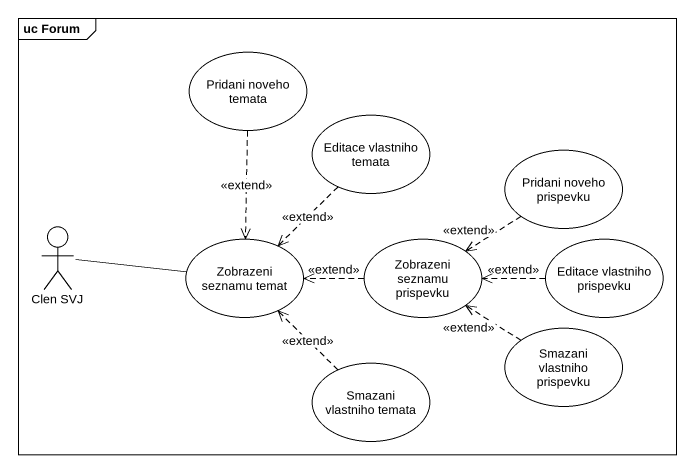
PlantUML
@startuml
mainframe uc Forum
usecase "Pridani noveho temata" as Pridani_noveho_temata
usecase "Editace vlastniho temata" as Editace_vlastniho_temata
usecase "Pridani noveho prispevku" as Pridani_noveho_prispevku
actor "Clen SVJ" as Clen_SVJ
usecase "Zobrazeni seznamu temat" as Zobrazeni_seznamu_temat
usecase "Zobrazeni seznamu prispevku" as Zobrazeni_seznamu_prispevku
usecase "Editace vlastniho prispevku" as Editace_vlastniho_prispevku
usecase "Smazani vlastniho prispevku" as Smazani_vlastniho_prispevku
usecase "Smazani vlastniho temata" as Smazani_vlastniho_temata
Pridani_noveho_temata ..> Zobrazeni_seznamu_temat : <<extend>>
Editace_vlastniho_temata ..> Zobrazeni_seznamu_temat : <<extend>>
Pridani_noveho_prispevku ..> Zobrazeni_seznamu_prispevku : <<extend>>
Clen_SVJ -right- Zobrazeni_seznamu_temat
Zobrazeni_seznamu_prispevku .left.> Zobrazeni_seznamu_temat : <<extend>>
Editace_vlastniho_prispevku .left.> Zobrazeni_seznamu_prispevku : <<extend>>
Smazani_vlastniho_prispevku .up.> Zobrazeni_seznamu_prispevku : <<extend>>
Smazani_vlastniho_temata .up.> Zobrazeni_seznamu_temat : <<extend>>
@enduml
